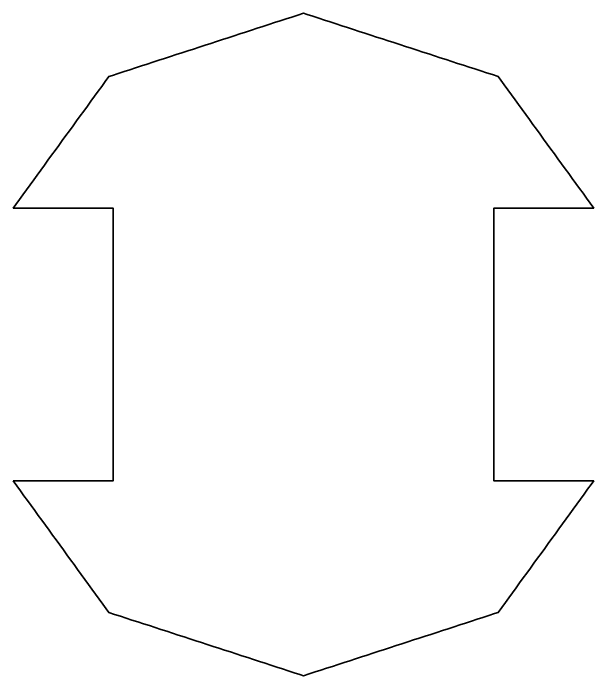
# Model space of a CAD drawing. Header units: millimetres. Extents: x 151 to 621, y -629 to -283.
# Drawn here: x 472.2 to 621.2, y -581.3 to -411.3 of the extents above; entities that cross this region are included whole.
import ezdxf

# ---------------------------------------------------------------- set-up
doc = ezdxf.new("R2010")
doc.units = ezdxf.units.MM
doc.header["$MEASUREMENT"] = 0
doc.layers.add('Layer 1', color=7, linetype='Continuous', lineweight=0)

# ---------------------------------------------------------------- blocks, each defined once
blk = doc.blocks.new('Block_2')
at = {"layer": 'Layer 1', "color": 18, "lineweight": 35, "true_color": 0x010101}
blk.add_open_spline([(472.2, -531.28), (472.2, -531.28), (473.12, -532.54), (473.12, -532.54), (473.12, -532.54), (474.04, -533.8), (474.04, -533.8), (474.04, -533.8), (474.96, -535.07), (474.96, -535.07), (474.96, -535.07), (475.88, -536.33), (475.88, -536.33), (475.88, -536.33), (476.79, -537.6), (476.79, -537.6), (476.79, -537.6), (477.71, -538.86), (477.71, -538.86), (477.71, -538.86), (478.63, -540.12), (478.63, -540.12), (478.63, -540.12), (479.55, -541.39), (479.55, -541.39), (479.55, -541.39), (480.47, -542.65), (480.47, -542.65), (480.47, -542.65), (481.39, -543.92), (481.39, -543.92), (481.39, -543.92), (482.3, -545.18), (482.3, -545.18), (482.3, -545.18), (483.22, -546.44), (483.22, -546.44), (483.22, -546.44), (484.14, -547.71), (484.14, -547.71), (484.14, -547.71), (485.06, -548.97), (485.06, -548.97), (485.06, -548.97), (485.98, -550.24), (485.98, -550.24), (485.98, -550.24), (486.9, -551.5), (486.9, -551.5), (486.9, -551.5), (487.82, -552.77), (487.82, -552.77), (487.82, -552.77), (488.73, -554.03), (488.73, -554.03), (488.73, -554.03), (489.65, -555.29), (489.65, -555.29), (489.65, -555.29), (490.57, -556.56), (490.57, -556.56), (490.57, -556.56), (491.49, -557.82), (491.49, -557.82), (491.49, -557.82), (492.41, -559.09), (492.41, -559.09), (492.41, -559.09), (493.33, -560.35), (493.33, -560.35), (493.33, -560.35), (494.24, -561.61), (494.24, -561.61), (494.24, -561.61), (495.16, -562.88), (495.16, -562.88), (495.16, -562.88), (496.08, -564.14), (496.08, -564.14), (496.08, -564.14), (496.73, -565.04), (496.73, -565.04), (496.73, -565.04), (498.22, -565.52), (498.22, -565.52), (498.22, -565.52), (499.71, -566.01), (499.71, -566.01), (499.71, -566.01), (501.19, -566.49), (501.19, -566.49), (501.19, -566.49), (502.68, -566.97), (502.68, -566.97), (502.68, -566.97), (504.16, -567.46), (504.16, -567.46), (504.16, -567.46), (505.65, -567.94), (505.65, -567.94), (505.65, -567.94), (507.14, -568.42), (507.14, -568.42), (507.14, -568.42), (508.62, -568.9), (508.62, -568.9), (508.62, -568.9), (510.11, -569.39), (510.11, -569.39), (510.11, -569.39), (511.59, -569.87), (511.59, -569.87), (511.59, -569.87), (513.08, -570.35), (513.08, -570.35), (513.08, -570.35), (514.57, -570.84), (514.57, -570.84), (514.57, -570.84), (516.05, -571.32), (516.05, -571.32), (516.05, -571.32), (517.54, -571.8), (517.54, -571.8), (517.54, -571.8), (519.03, -572.28), (519.03, -572.28), (519.03, -572.28), (520.51, -572.77), (520.51, -572.77), (520.51, -572.77), (522, -573.25), (522, -573.25), (522, -573.25), (523.48, -573.73), (523.48, -573.73), (523.48, -573.73), (524.97, -574.22), (524.97, -574.22), (524.97, -574.22), (526.46, -574.7), (526.46, -574.7), (526.46, -574.7), (527.94, -575.18), (527.94, -575.18), (527.94, -575.18), (529.43, -575.66), (529.43, -575.66), (529.43, -575.66), (530.91, -576.15), (530.91, -576.15), (530.91, -576.15), (532.4, -576.63), (532.4, -576.63), (532.4, -576.63), (533.89, -577.11), (533.89, -577.11), (533.89, -577.11), (535.37, -577.6), (535.37, -577.6), (535.37, -577.6), (536.86, -578.08), (536.86, -578.08), (536.86, -578.08), (538.34, -578.56), (538.34, -578.56), (538.34, -578.56), (539.83, -579.04), (539.83, -579.04), (539.83, -579.04), (541.32, -579.53), (541.32, -579.53), (541.32, -579.53), (542.8, -580.01), (542.8, -580.01), (542.8, -580.01), (544.29, -580.49), (544.29, -580.49), (544.29, -580.49), (545.77, -580.98), (545.77, -580.98), (545.77, -580.98), (546.7, -581.28), (546.7, -581.28), (546.7, -581.28), (548.18, -580.79), (548.18, -580.79), (548.18, -580.79), (549.67, -580.31), (549.67, -580.31), (549.67, -580.31), (551.15, -579.83), (551.15, -579.83), (551.15, -579.83), (552.64, -579.34), (552.64, -579.34), (552.64, -579.34), (554.13, -578.86), (554.13, -578.86), (554.13, -578.86), (555.61, -578.38), (555.61, -578.38), (555.61, -578.38), (557.1, -577.9), (557.1, -577.9), (557.1, -577.9), (558.58, -577.41), (558.58, -577.41), (558.58, -577.41), (560.07, -576.93), (560.07, -576.93), (560.07, -576.93), (561.56, -576.45), (561.56, -576.45), (561.56, -576.45), (563.04, -575.96), (563.04, -575.96), (563.04, -575.96), (564.53, -575.48), (564.53, -575.48), (564.53, -575.48), (566.01, -575), (566.01, -575), (566.01, -575), (567.5, -574.52), (567.5, -574.52), (567.5, -574.52), (568.99, -574.03), (568.99, -574.03), (568.99, -574.03), (570.47, -573.55), (570.47, -573.55), (570.47, -573.55), (571.96, -573.07), (571.96, -573.07), (571.96, -573.07), (573.44, -572.58), (573.44, -572.58), (573.44, -572.58), (574.93, -572.1), (574.93, -572.1), (574.93, -572.1), (576.42, -571.62), (576.42, -571.62), (576.42, -571.62), (577.9, -571.14), (577.9, -571.14), (577.9, -571.14), (579.39, -570.65), (579.39, -570.65), (579.39, -570.65), (580.88, -570.17), (580.88, -570.17), (580.88, -570.17), (582.36, -569.69), (582.36, -569.69), (582.36, -569.69), (583.85, -569.2), (583.85, -569.2), (583.85, -569.2), (585.33, -568.72), (585.33, -568.72), (585.33, -568.72), (586.82, -568.24), (586.82, -568.24), (586.82, -568.24), (588.31, -567.76), (588.31, -567.76), (588.31, -567.76), (589.79, -567.27), (589.79, -567.27), (589.79, -567.27), (591.28, -566.79), (591.28, -566.79), (591.28, -566.79), (592.76, -566.31), (592.76, -566.31), (592.76, -566.31), (594.25, -565.82), (594.25, -565.82), (594.25, -565.82), (595.74, -565.34), (595.74, -565.34), (595.74, -565.34), (596.66, -565.04), (596.66, -565.04), (596.66, -565.04), (597.58, -563.78), (597.58, -563.78), (597.58, -563.78), (598.5, -562.51), (598.5, -562.51), (598.5, -562.51), (599.41, -561.25), (599.41, -561.25), (599.41, -561.25), (600.33, -559.99), (600.33, -559.99), (600.33, -559.99), (601.25, -558.72), (601.25, -558.72), (601.25, -558.72), (602.17, -557.46), (602.17, -557.46), (602.17, -557.46), (603.09, -556.19), (603.09, -556.19), (603.09, -556.19), (604.01, -554.93), (604.01, -554.93), (604.01, -554.93), (604.92, -553.67), (604.92, -553.67), (604.92, -553.67), (605.84, -552.4), (605.84, -552.4), (605.84, -552.4), (606.76, -551.14), (606.76, -551.14), (606.76, -551.14), (607.68, -549.87), (607.68, -549.87), (607.68, -549.87), (608.6, -548.61), (608.6, -548.61), (608.6, -548.61), (609.52, -547.34), (609.52, -547.34), (609.52, -547.34), (610.43, -546.08), (610.43, -546.08), (610.43, -546.08), (611.35, -544.82), (611.35, -544.82), (611.35, -544.82), (612.27, -543.55), (612.27, -543.55), (612.27, -543.55), (613.19, -542.29), (613.19, -542.29), (613.19, -542.29), (614.11, -541.02), (614.11, -541.02), (614.11, -541.02), (615.03, -539.76), (615.03, -539.76), (615.03, -539.76), (615.94, -538.5), (615.94, -538.5), (615.94, -538.5), (616.86, -537.23), (616.86, -537.23), (616.86, -537.23), (617.78, -535.97), (617.78, -535.97), (617.78, -535.97), (618.7, -534.7), (618.7, -534.7), (618.7, -534.7), (619.62, -533.44), (619.62, -533.44), (619.62, -533.44), (620.54, -532.18), (620.54, -532.18), (620.54, -532.18), (621.19, -531.28), (621.19, -531.28), (621.19, -531.28), (619.63, -531.28), (619.63, -531.28), (619.63, -531.28), (618.07, -531.28), (618.07, -531.28), (618.07, -531.28), (616.5, -531.28), (616.5, -531.28), (616.5, -531.28), (614.94, -531.28), (614.94, -531.28), (614.94, -531.28), (613.38, -531.28), (613.38, -531.28), (613.38, -531.28), (611.82, -531.28), (611.82, -531.28), (611.82, -531.28), (610.25, -531.28), (610.25, -531.28), (610.25, -531.28), (608.69, -531.28), (608.69, -531.28), (608.69, -531.28), (607.13, -531.28), (607.13, -531.28), (607.13, -531.28), (605.57, -531.28), (605.57, -531.28), (605.57, -531.28), (604, -531.28), (604, -531.28), (604, -531.28), (602.44, -531.28), (602.44, -531.28), (602.44, -531.28), (600.88, -531.28), (600.88, -531.28), (600.88, -531.28), (599.32, -531.28), (599.32, -531.28), (599.32, -531.28), (597.75, -531.28), (597.75, -531.28), (597.75, -531.28), (596.19, -531.28), (596.19, -531.28), (596.19, -531.28), (595.55, -531.28), (595.55, -531.28), (595.55, -531.28), (595.55, -529.71), (595.55, -529.71), (595.55, -529.71), (595.55, -528.15), (595.55, -528.15), (595.55, -528.15), (595.55, -526.59), (595.55, -526.59), (595.55, -526.59), (595.55, -525.03), (595.55, -525.03), (595.55, -525.03), (595.55, -523.46), (595.55, -523.46), (595.55, -523.46), (595.55, -521.9), (595.55, -521.9), (595.55, -521.9), (595.55, -520.34), (595.55, -520.34), (595.55, -520.34), (595.55, -518.78), (595.55, -518.78), (595.55, -518.78), (595.55, -517.21), (595.55, -517.21), (595.55, -517.21), (595.55, -515.65), (595.55, -515.65), (595.55, -515.65), (595.55, -514.09), (595.55, -514.09), (595.55, -514.09), (595.55, -512.53), (595.55, -512.53), (595.55, -512.53), (595.55, -510.96), (595.55, -510.96), (595.55, -510.96), (595.55, -509.4), (595.55, -509.4), (595.55, -509.4), (595.55, -507.84), (595.55, -507.84), (595.55, -507.84), (595.55, -506.28), (595.55, -506.28), (595.55, -506.28), (595.55, -504.71), (595.55, -504.71), (595.55, -504.71), (595.55, -503.15), (595.55, -503.15), (595.55, -503.15), (595.55, -501.59), (595.55, -501.59), (595.55, -501.59), (595.55, -500.03), (595.55, -500.03), (595.55, -500.03), (595.55, -498.46), (595.55, -498.46), (595.55, -498.46), (595.55, -496.9), (595.55, -496.9), (595.55, -496.9), (595.55, -495.34), (595.55, -495.34), (595.55, -495.34), (595.55, -493.78), (595.55, -493.78), (595.55, -493.78), (595.55, -492.21), (595.55, -492.21), (595.55, -492.21), (595.55, -490.65), (595.55, -490.65), (595.55, -490.65), (595.55, -489.09), (595.55, -489.09), (595.55, -489.09), (595.55, -487.53), (595.55, -487.53), (595.55, -487.53), (595.55, -485.96), (595.55, -485.96), (595.55, -485.96), (595.55, -484.4), (595.55, -484.4), (595.55, -484.4), (595.55, -482.84), (595.55, -482.84), (595.55, -482.84), (595.55, -481.28), (595.55, -481.28), (595.55, -481.28), (595.55, -479.71), (595.55, -479.71), (595.55, -479.71), (595.55, -478.15), (595.55, -478.15), (595.55, -478.15), (595.55, -476.59), (595.55, -476.59), (595.55, -476.59), (595.55, -475.03), (595.55, -475.03), (595.55, -475.03), (595.55, -473.46), (595.55, -473.46), (595.55, -473.46), (595.55, -471.9), (595.55, -471.9), (595.55, -471.9), (595.55, -470.34), (595.55, -470.34), (595.55, -470.34), (595.55, -468.78), (595.55, -468.78), (595.55, -468.78), (595.55, -467.21), (595.55, -467.21), (595.55, -467.21), (595.55, -465.65), (595.55, -465.65), (595.55, -465.65), (595.55, -464.09), (595.55, -464.09), (595.55, -464.09), (595.55, -462.53), (595.55, -462.53), (595.55, -462.53), (595.55, -461.28), (595.55, -461.28), (595.55, -461.28), (597.12, -461.28), (597.12, -461.28), (597.12, -461.28), (598.68, -461.28), (598.68, -461.28), (598.68, -461.28), (600.24, -461.28), (600.24, -461.28), (600.24, -461.28), (601.8, -461.28), (601.8, -461.28), (601.8, -461.28), (603.37, -461.28), (603.37, -461.28), (603.37, -461.28), (604.93, -461.28), (604.93, -461.28), (604.93, -461.28), (606.49, -461.28), (606.49, -461.28), (606.49, -461.28), (608.05, -461.28), (608.05, -461.28), (608.05, -461.28), (609.62, -461.28), (609.62, -461.28), (609.62, -461.28), (611.18, -461.28), (611.18, -461.28), (611.18, -461.28), (612.74, -461.28), (612.74, -461.28), (612.74, -461.28), (614.3, -461.28), (614.3, -461.28), (614.3, -461.28), (615.87, -461.28), (615.87, -461.28), (615.87, -461.28), (617.43, -461.28), (617.43, -461.28), (617.43, -461.28), (618.99, -461.28), (618.99, -461.28), (618.99, -461.28), (620.55, -461.28), (620.55, -461.28), (620.55, -461.28), (621.19, -461.28), (621.19, -461.28), (621.19, -461.28), (620.27, -460.01), (620.27, -460.01), (620.27, -460.01), (619.35, -458.75), (619.35, -458.75), (619.35, -458.75), (618.44, -457.48), (618.44, -457.48), (618.44, -457.48), (617.52, -456.22), (617.52, -456.22), (617.52, -456.22), (616.6, -454.96), (616.6, -454.96), (616.6, -454.96), (615.68, -453.69), (615.68, -453.69), (615.68, -453.69), (614.76, -452.43), (614.76, -452.43), (614.76, -452.43), (613.84, -451.16), (613.84, -451.16), (613.84, -451.16), (612.93, -449.9), (612.93, -449.9), (612.93, -449.9), (612.01, -448.63), (612.01, -448.63), (612.01, -448.63), (611.09, -447.37), (611.09, -447.37), (611.09, -447.37), (610.17, -446.11), (610.17, -446.11), (610.17, -446.11), (609.25, -444.84), (609.25, -444.84), (609.25, -444.84), (608.33, -443.58), (608.33, -443.58), (608.33, -443.58), (607.41, -442.31), (607.41, -442.31), (607.41, -442.31), (606.5, -441.05), (606.5, -441.05), (606.5, -441.05), (605.58, -439.79), (605.58, -439.79), (605.58, -439.79), (604.66, -438.52), (604.66, -438.52), (604.66, -438.52), (603.74, -437.26), (603.74, -437.26), (603.74, -437.26), (602.82, -435.99), (602.82, -435.99), (602.82, -435.99), (601.9, -434.73), (601.9, -434.73), (601.9, -434.73), (600.99, -433.47), (600.99, -433.47), (600.99, -433.47), (600.07, -432.2), (600.07, -432.2), (600.07, -432.2), (599.15, -430.94), (599.15, -430.94), (599.15, -430.94), (598.23, -429.67), (598.23, -429.67), (598.23, -429.67), (597.31, -428.41), (597.31, -428.41), (597.31, -428.41), (596.66, -427.51), (596.66, -427.51), (596.66, -427.51), (595.17, -427.03), (595.17, -427.03), (595.17, -427.03), (593.69, -426.54), (593.69, -426.54), (593.69, -426.54), (592.2, -426.06), (592.2, -426.06), (592.2, -426.06), (590.71, -425.58), (590.71, -425.58), (590.71, -425.58), (589.23, -425.09), (589.23, -425.09), (589.23, -425.09), (587.74, -424.61), (587.74, -424.61), (587.74, -424.61), (586.26, -424.13), (586.26, -424.13), (586.26, -424.13), (584.77, -423.65), (584.77, -423.65), (584.77, -423.65), (583.28, -423.16), (583.28, -423.16), (583.28, -423.16), (581.8, -422.68), (581.8, -422.68), (581.8, -422.68), (580.31, -422.2), (580.31, -422.2), (580.31, -422.2), (578.83, -421.72), (578.83, -421.72), (578.83, -421.72), (577.34, -421.23), (577.34, -421.23), (577.34, -421.23), (575.85, -420.75), (575.85, -420.75), (575.85, -420.75), (574.37, -420.27), (574.37, -420.27), (574.37, -420.27), (572.88, -419.78), (572.88, -419.78), (572.88, -419.78), (571.4, -419.3), (571.4, -419.3), (571.4, -419.3), (569.91, -418.82), (569.91, -418.82), (569.91, -418.82), (568.42, -418.34), (568.42, -418.34), (568.42, -418.34), (566.94, -417.85), (566.94, -417.85), (566.94, -417.85), (565.45, -417.37), (565.45, -417.37), (565.45, -417.37), (563.97, -416.89), (563.97, -416.89), (563.97, -416.89), (562.48, -416.4), (562.48, -416.4), (562.48, -416.4), (560.99, -415.92), (560.99, -415.92), (560.99, -415.92), (559.51, -415.44), (559.51, -415.44), (559.51, -415.44), (558.02, -414.96), (558.02, -414.96), (558.02, -414.96), (556.54, -414.47), (556.54, -414.47), (556.54, -414.47), (555.05, -413.99), (555.05, -413.99), (555.05, -413.99), (553.56, -413.51), (553.56, -413.51), (553.56, -413.51), (552.08, -413.02), (552.08, -413.02), (552.08, -413.02), (550.59, -412.54), (550.59, -412.54), (550.59, -412.54), (549.11, -412.06), (549.11, -412.06), (549.11, -412.06), (547.62, -411.58), (547.62, -411.58), (547.62, -411.58), (546.7, -411.28), (546.7, -411.28), (546.7, -411.28), (545.21, -411.76), (545.21, -411.76), (545.21, -411.76), (543.72, -412.24), (543.72, -412.24), (543.72, -412.24), (542.24, -412.72), (542.24, -412.72), (542.24, -412.72), (540.75, -413.21), (540.75, -413.21), (540.75, -413.21), (539.27, -413.69), (539.27, -413.69), (539.27, -413.69), (537.78, -414.17), (537.78, -414.17), (537.78, -414.17), (536.29, -414.66), (536.29, -414.66), (536.29, -414.66), (534.81, -415.14), (534.81, -415.14), (534.81, -415.14), (533.32, -415.62), (533.32, -415.62), (533.32, -415.62), (531.84, -416.1), (531.84, -416.1), (531.84, -416.1), (530.35, -416.59), (530.35, -416.59), (530.35, -416.59), (528.86, -417.07), (528.86, -417.07), (528.86, -417.07), (527.38, -417.55), (527.38, -417.55), (527.38, -417.55), (525.89, -418.04), (525.89, -418.04), (525.89, -418.04), (524.41, -418.52), (524.41, -418.52), (524.41, -418.52), (522.92, -419), (522.92, -419), (522.92, -419), (521.43, -419.48), (521.43, -419.48), (521.43, -419.48), (519.95, -419.97), (519.95, -419.97), (519.95, -419.97), (518.46, -420.45), (518.46, -420.45), (518.46, -420.45), (516.98, -420.93), (516.98, -420.93), (516.98, -420.93), (515.49, -421.42), (515.49, -421.42), (515.49, -421.42), (514, -421.9), (514, -421.9), (514, -421.9), (512.52, -422.38), (512.52, -422.38), (512.52, -422.38), (511.03, -422.86), (511.03, -422.86), (511.03, -422.86), (509.55, -423.35), (509.55, -423.35), (509.55, -423.35), (508.06, -423.83), (508.06, -423.83), (508.06, -423.83), (506.57, -424.31), (506.57, -424.31), (506.57, -424.31), (505.09, -424.8), (505.09, -424.8), (505.09, -424.8), (503.6, -425.28), (503.6, -425.28), (503.6, -425.28), (502.12, -425.76), (502.12, -425.76), (502.12, -425.76), (500.63, -426.24), (500.63, -426.24), (500.63, -426.24), (499.14, -426.73), (499.14, -426.73), (499.14, -426.73), (497.66, -427.21), (497.66, -427.21), (497.66, -427.21), (496.73, -427.51), (496.73, -427.51), (496.73, -427.51), (495.82, -428.77), (495.82, -428.77), (495.82, -428.77), (494.9, -430.04), (494.9, -430.04), (494.9, -430.04), (493.98, -431.3), (493.98, -431.3), (493.98, -431.3), (493.06, -432.57), (493.06, -432.57), (493.06, -432.57), (492.14, -433.83), (492.14, -433.83), (492.14, -433.83), (491.22, -435.09), (491.22, -435.09), (491.22, -435.09), (490.31, -436.36), (490.31, -436.36), (490.31, -436.36), (489.39, -437.62), (489.39, -437.62), (489.39, -437.62), (488.47, -438.89), (488.47, -438.89), (488.47, -438.89), (487.55, -440.15), (487.55, -440.15), (487.55, -440.15), (486.63, -441.41), (486.63, -441.41), (486.63, -441.41), (485.71, -442.68), (485.71, -442.68), (485.71, -442.68), (484.8, -443.94), (484.8, -443.94), (484.8, -443.94), (483.88, -445.21), (483.88, -445.21), (483.88, -445.21), (482.96, -446.47), (482.96, -446.47), (482.96, -446.47), (482.04, -447.73), (482.04, -447.73), (482.04, -447.73), (481.12, -449), (481.12, -449), (481.12, -449), (480.2, -450.26), (480.2, -450.26), (480.2, -450.26), (479.28, -451.53), (479.28, -451.53), (479.28, -451.53), (478.37, -452.79), (478.37, -452.79), (478.37, -452.79), (477.45, -454.05), (477.45, -454.05), (477.45, -454.05), (476.53, -455.32), (476.53, -455.32), (476.53, -455.32), (475.61, -456.58), (475.61, -456.58), (475.61, -456.58), (474.69, -457.85), (474.69, -457.85), (474.69, -457.85), (473.77, -459.11), (473.77, -459.11), (473.77, -459.11), (472.86, -460.38), (472.86, -460.38), (472.86, -460.38), (472.2, -461.28), (472.2, -461.28), (472.2, -461.28), (473.76, -461.28), (473.76, -461.28), (473.76, -461.28), (475.33, -461.28), (475.33, -461.28), (475.33, -461.28), (476.89, -461.28), (476.89, -461.28), (476.89, -461.28), (478.45, -461.28), (478.45, -461.28), (478.45, -461.28), (480.01, -461.28), (480.01, -461.28), (480.01, -461.28), (481.58, -461.28), (481.58, -461.28), (481.58, -461.28), (483.14, -461.28), (483.14, -461.28), (483.14, -461.28), (484.7, -461.28), (484.7, -461.28), (484.7, -461.28), (486.26, -461.28), (486.26, -461.28), (486.26, -461.28), (487.83, -461.28), (487.83, -461.28), (487.83, -461.28), (489.39, -461.28), (489.39, -461.28), (489.39, -461.28), (490.95, -461.28), (490.95, -461.28), (490.95, -461.28), (492.51, -461.28), (492.51, -461.28), (492.51, -461.28), (494.08, -461.28), (494.08, -461.28), (494.08, -461.28), (495.64, -461.28), (495.64, -461.28), (495.64, -461.28), (497.2, -461.28), (497.2, -461.28), (497.2, -461.28), (497.84, -461.28), (497.84, -461.28), (497.84, -461.28), (497.84, -462.84), (497.84, -462.84), (497.84, -462.84), (497.84, -464.4), (497.84, -464.4), (497.84, -464.4), (497.84, -465.96), (497.84, -465.96), (497.84, -465.96), (497.84, -467.53), (497.84, -467.53), (497.84, -467.53), (497.84, -469.09), (497.84, -469.09), (497.84, -469.09), (497.84, -470.65), (497.84, -470.65), (497.84, -470.65), (497.84, -472.21), (497.84, -472.21), (497.84, -472.21), (497.84, -473.78), (497.84, -473.78), (497.84, -473.78), (497.84, -475.34), (497.84, -475.34), (497.84, -475.34), (497.84, -476.9), (497.84, -476.9), (497.84, -476.9), (497.84, -478.46), (497.84, -478.46), (497.84, -478.46), (497.84, -480.03), (497.84, -480.03), (497.84, -480.03), (497.84, -481.59), (497.84, -481.59), (497.84, -481.59), (497.84, -483.15), (497.84, -483.15), (497.84, -483.15), (497.84, -484.71), (497.84, -484.71), (497.84, -484.71), (497.84, -486.28), (497.84, -486.28), (497.84, -486.28), (497.84, -487.84), (497.84, -487.84), (497.84, -487.84), (497.84, -489.4), (497.84, -489.4), (497.84, -489.4), (497.84, -490.96), (497.84, -490.96), (497.84, -490.96), (497.84, -492.53), (497.84, -492.53), (497.84, -492.53), (497.84, -494.09), (497.84, -494.09), (497.84, -494.09), (497.84, -495.65), (497.84, -495.65), (497.84, -495.65), (497.84, -497.21), (497.84, -497.21), (497.84, -497.21), (497.84, -498.78), (497.84, -498.78), (497.84, -498.78), (497.84, -500.34), (497.84, -500.34), (497.84, -500.34), (497.84, -501.9), (497.84, -501.9), (497.84, -501.9), (497.84, -503.46), (497.84, -503.46), (497.84, -503.46), (497.84, -505.03), (497.84, -505.03), (497.84, -505.03), (497.84, -506.59), (497.84, -506.59), (497.84, -506.59), (497.84, -508.15), (497.84, -508.15), (497.84, -508.15), (497.84, -509.71), (497.84, -509.71), (497.84, -509.71), (497.84, -511.28), (497.84, -511.28), (497.84, -511.28), (497.84, -512.84), (497.84, -512.84), (497.84, -512.84), (497.84, -514.4), (497.84, -514.4), (497.84, -514.4), (497.84, -515.96), (497.84, -515.96), (497.84, -515.96), (497.84, -517.53), (497.84, -517.53), (497.84, -517.53), (497.84, -519.09), (497.84, -519.09), (497.84, -519.09), (497.84, -520.65), (497.84, -520.65), (497.84, -520.65), (497.84, -522.21), (497.84, -522.21), (497.84, -522.21), (497.84, -523.78), (497.84, -523.78), (497.84, -523.78), (497.84, -525.34), (497.84, -525.34), (497.84, -525.34), (497.84, -526.9), (497.84, -526.9), (497.84, -526.9), (497.84, -528.46), (497.84, -528.46), (497.84, -528.46), (497.84, -530.03), (497.84, -530.03), (497.84, -530.03), (497.84, -531.28), (497.84, -531.28), (497.84, -531.28), (496.28, -531.28), (496.28, -531.28), (496.28, -531.28), (494.71, -531.28), (494.71, -531.28), (494.71, -531.28), (493.15, -531.28), (493.15, -531.28), (493.15, -531.28), (491.59, -531.28), (491.59, -531.28), (491.59, -531.28), (490.03, -531.28), (490.03, -531.28), (490.03, -531.28), (488.46, -531.28), (488.46, -531.28), (488.46, -531.28), (486.9, -531.28), (486.9, -531.28), (486.9, -531.28), (485.34, -531.28), (485.34, -531.28), (485.34, -531.28), (483.78, -531.28), (483.78, -531.28), (483.78, -531.28), (482.21, -531.28), (482.21, -531.28), (482.21, -531.28), (480.65, -531.28), (480.65, -531.28), (480.65, -531.28), (479.09, -531.28), (479.09, -531.28), (479.09, -531.28), (477.53, -531.28), (477.53, -531.28), (477.53, -531.28), (475.96, -531.28), (475.96, -531.28), (475.96, -531.28), (474.4, -531.28), (474.4, -531.28), (474.4, -531.28), (472.84, -531.28), (472.84, -531.28), (472.84, -531.28), (472.2, -531.28), (472.2, -531.28)], degree=3, knots=[0, 0, 0, 0, 1, 1, 1, 2, 2, 2, 3, 3, 3, 4, 4, 4, 5, 5, 5, 6, 6, 6, 7, 7, 7, 8, 8, 8, 9, 9, 9, 10, 10, 10, 11, 11, 11, 12, 12, 12, 13, 13, 13, 14, 14, 14, 15, 15, 15, 16, 16, 16, 17, 17, 17, 18, 18, 18, 19, 19, 19, 20, 20, 20, 21, 21, 21, 22, 22, 22, 23, 23, 23, 24, 24, 24, 25, 25, 25, 26, 26, 26, 27, 27, 27, 28, 28, 28, 29, 29, 29, 30, 30, 30, 31, 31, 31, 32, 32, 32, 33, 33, 33, 34, 34, 34, 35, 35, 35, 36, 36, 36, 37, 37, 37, 38, 38, 38, 39, 39, 39, 40, 40, 40, 41, 41, 41, 42, 42, 42, 43, 43, 43, 44, 44, 44, 45, 45, 45, 46, 46, 46, 47, 47, 47, 48, 48, 48, 49, 49, 49, 50, 50, 50, 51, 51, 51, 52, 52, 52, 53, 53, 53, 54, 54, 54, 55, 55, 55, 56, 56, 56, 57, 57, 57, 58, 58, 58, 59, 59, 59, 60, 60, 60, 61, 61, 61, 62, 62, 62, 63, 63, 63, 64, 64, 64, 65, 65, 65, 66, 66, 66, 67, 67, 67, 68, 68, 68, 69, 69, 69, 70, 70, 70, 71, 71, 71, 72, 72, 72, 73, 73, 73, 74, 74, 74, 75, 75, 75, 76, 76, 76, 77, 77, 77, 78, 78, 78, 79, 79, 79, 80, 80, 80, 81, 81, 81, 82, 82, 82, 83, 83, 83, 84, 84, 84, 85, 85, 85, 86, 86, 86, 87, 87, 87, 88, 88, 88, 89, 89, 89, 90, 90, 90, 91, 91, 91, 92, 92, 92, 93, 93, 93, 94, 94, 94, 95, 95, 95, 96, 96, 96, 97, 97, 97, 98, 98, 98, 99, 99, 99, 100, 100, 100, 101, 101, 101, 102, 102, 102, 103, 103, 103, 104, 104, 104, 105, 105, 105, 106, 106, 106, 107, 107, 107, 108, 108, 108, 109, 109, 109, 110, 110, 110, 111, 111, 111, 112, 112, 112, 113, 113, 113, 114, 114, 114, 115, 115, 115, 116, 116, 116, 117, 117, 117, 118, 118, 118, 119, 119, 119, 120, 120, 120, 121, 121, 121, 122, 122, 122, 123, 123, 123, 124, 124, 124, 125, 125, 125, 126, 126, 126, 127, 127, 127, 128, 128, 128, 129, 129, 129, 130, 130, 130, 131, 131, 131, 132, 132, 132, 133, 133, 133, 134, 134, 134, 135, 135, 135, 136, 136, 136, 137, 137, 137, 138, 138, 138, 139, 139, 139, 140, 140, 140, 141, 141, 141, 142, 142, 142, 143, 143, 143, 144, 144, 144, 145, 145, 145, 146, 146, 146, 147, 147, 147, 148, 148, 148, 149, 149, 149, 150, 150, 150, 151, 151, 151, 152, 152, 152, 153, 153, 153, 154, 154, 154, 155, 155, 155, 156, 156, 156, 157, 157, 157, 158, 158, 158, 159, 159, 159, 160, 160, 160, 161, 161, 161, 162, 162, 162, 163, 163, 163, 164, 164, 164, 165, 165, 165, 166, 166, 166, 167, 167, 167, 168, 168, 168, 169, 169, 169, 170, 170, 170, 171, 171, 171, 172, 172, 172, 173, 173, 173, 174, 174, 174, 175, 175, 175, 176, 176, 176, 177, 177, 177, 178, 178, 178, 179, 179, 179, 180, 180, 180, 181, 181, 181, 182, 182, 182, 183, 183, 183, 184, 184, 184, 185, 185, 185, 186, 186, 186, 187, 187, 187, 188, 188, 188, 189, 189, 189, 190, 190, 190, 191, 191, 191, 192, 192, 192, 193, 193, 193, 194, 194, 194, 195, 195, 195, 196, 196, 196, 197, 197, 197, 198, 198, 198, 199, 199, 199, 200, 200, 200, 201, 201, 201, 202, 202, 202, 203, 203, 203, 204, 204, 204, 205, 205, 205, 206, 206, 206, 207, 207, 207, 208, 208, 208, 209, 209, 209, 210, 210, 210, 211, 211, 211, 212, 212, 212, 213, 213, 213, 214, 214, 214, 215, 215, 215, 216, 216, 216, 217, 217, 217, 218, 218, 218, 219, 219, 219, 220, 220, 220, 221, 221, 221, 222, 222, 222, 223, 223, 223, 224, 224, 224, 225, 225, 225, 226, 226, 226, 227, 227, 227, 228, 228, 228, 229, 229, 229, 230, 230, 230, 231, 231, 231, 232, 232, 232, 233, 233, 233, 234, 234, 234, 235, 235, 235, 236, 236, 236, 237, 237, 237, 238, 238, 238, 239, 239, 239, 240, 240, 240, 241, 241, 241, 242, 242, 242, 243, 243, 243, 244, 244, 244, 245, 245, 245, 246, 246, 246, 247, 247, 247, 248, 248, 248, 249, 249, 249, 250, 250, 250, 251, 251, 251, 252, 252, 252, 253, 253, 253, 254, 254, 254, 255, 255, 255, 256, 256, 256, 257, 257, 257, 258, 258, 258, 259, 259, 259, 260, 260, 260, 261, 261, 261, 262, 262, 262, 263, 263, 263, 264, 264, 264, 265, 265, 265, 266, 266, 266, 267, 267, 267, 268, 268, 268, 269, 269, 269, 270, 270, 270, 271, 271, 271, 272, 272, 272, 273, 273, 273, 274, 274, 274, 275, 275, 275, 276, 276, 276, 277, 277, 277, 278, 278, 278, 279, 279, 279, 280, 280, 280, 281, 281, 281, 282, 282, 282, 283, 283, 283, 284, 284, 284, 285, 285, 285, 286, 286, 286, 287, 287, 287, 288, 288, 288, 289, 289, 289, 290, 290, 290, 291, 291, 291, 292, 292, 292, 293, 293, 293, 294, 294, 294, 295, 295, 295, 296, 296, 296, 297, 297, 297, 298, 298, 298, 299, 299, 299, 300, 300, 300, 301, 301, 301, 302, 302, 302, 303, 303, 303, 304, 304, 304, 305, 305, 305, 306, 306, 306, 307, 307, 307, 308, 308, 308, 309, 309, 309, 310, 310, 310, 311, 311, 311, 312, 312, 312, 313, 313, 313, 314, 314, 314, 315, 315, 315, 316, 316, 316, 317, 317, 317, 318, 318, 318, 319, 319, 319, 320, 320, 320, 321, 321, 321, 322, 322, 322, 323, 323, 323, 324, 324, 324, 325, 325, 325, 326, 326, 326, 327, 327, 327, 328, 328, 328, 329, 329, 329, 330, 330, 330, 331, 331, 331, 332, 332, 332, 333, 333, 333, 334, 334, 334, 335, 335, 335, 336, 336, 336, 337, 337, 337, 338, 338, 338, 339, 339, 339, 340, 340, 340, 341, 341, 341, 342, 342, 342, 343, 343, 343, 344, 344, 344, 345, 345, 345, 346, 346, 346, 347, 347, 347, 348, 348, 348, 349, 349, 349, 350, 350, 350, 351, 351, 351, 352, 352, 352, 353, 353, 353, 354, 354, 354, 355, 355, 355, 356, 356, 356, 357, 357, 357, 358, 358, 358, 359, 359, 359, 360, 360, 360, 361, 361, 361, 362, 362, 362, 363, 363, 363, 364, 364, 364, 365, 365, 365, 366, 366, 366, 367, 367, 367, 368, 368, 368, 369, 369, 369, 370, 370, 370, 371, 371, 371, 372, 372, 372, 373, 373, 373, 374, 374, 374, 375, 375, 375, 376, 376, 376, 377, 377, 377, 378, 378, 378, 379, 379, 379, 380, 380, 380, 381, 381, 381, 382, 382, 382, 383, 383, 383, 384, 384, 384, 385, 385, 385, 386, 386, 386, 387, 387, 387, 388, 388, 388, 389, 389, 389, 390, 390, 390, 391, 391, 391, 392, 392, 392, 393, 393, 393, 394, 394, 394, 395, 395, 395, 396, 396, 396, 397, 397, 397, 398, 398, 398, 399, 399, 399, 400, 400, 400, 401, 401, 401, 402, 402, 402, 402], dxfattribs=at)

msp = doc.modelspace()

# ---------------------------------------------------------------- block references
at = {"layer": 'Layer 1'}
msp.add_blockref('Block_2', (0, 0), dxfattribs=at)

doc.saveas('drawing.dxf')
